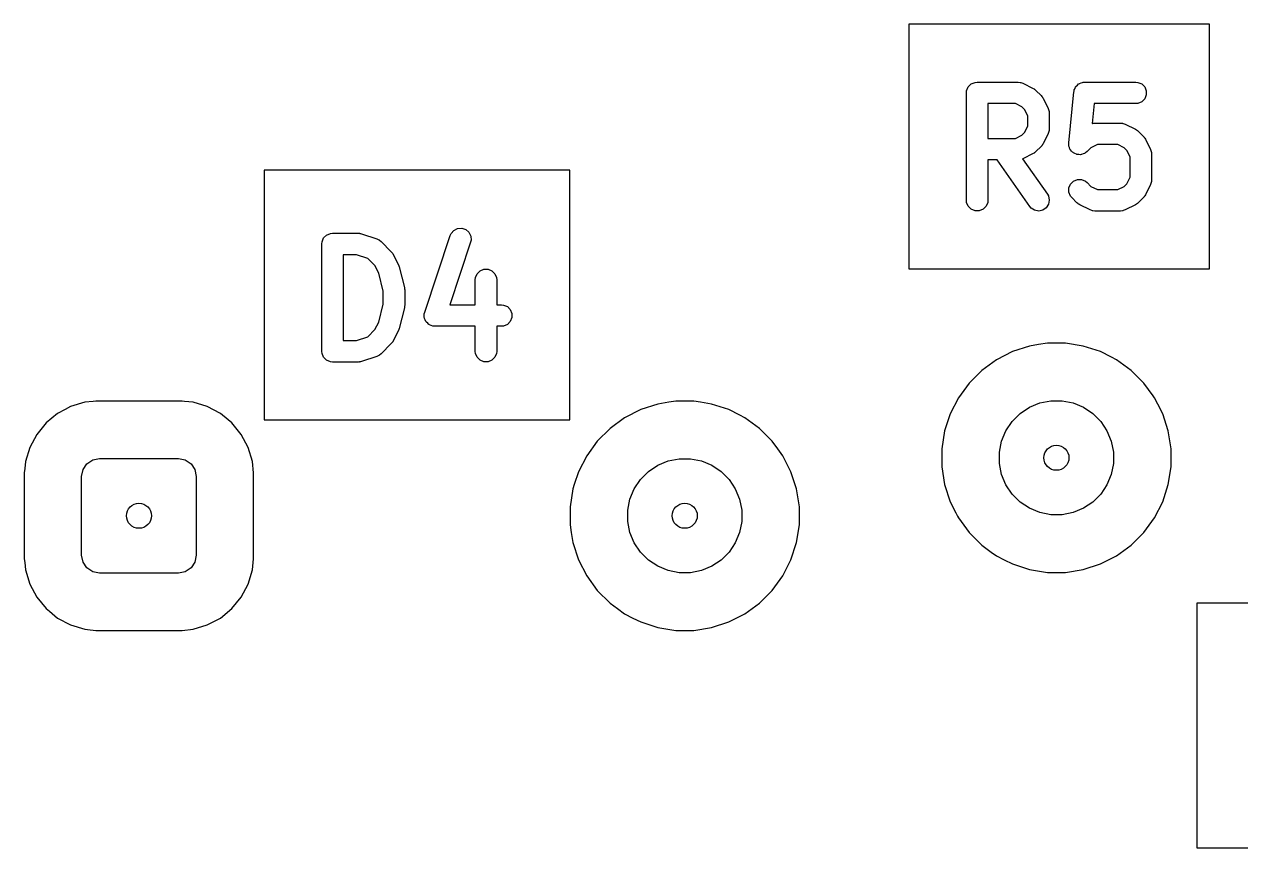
# Model space of a CAD drawing. Extents: x 20 to 124, y -124 to -20.
# Drawn here: x 87.09 to 104.07, y -93.62 to -82.12 of the extents above; entities that cross this region are included whole.
import ezdxf

# ---------------------------------------------------------------- set-up
doc = ezdxf.new("R2010")
doc.units = 0
doc.layers.add('BLACK', color=7, linetype='CONTINUOUS')
doc.layers.add('WHITE', color=7, linetype='CONTINUOUS')

msp = doc.modelspace()

# ---------------------------------------------------------------- linework, layer by layer
at = {"layer": 'BLACK', "linetype": 'CONTINUOUS'}
for p, q in [((103.635797, -82.123129), (99.437357, -82.123129)), ((99.437357, -82.123129), (99.437357, -85.539155)), ((103.635797, -85.539155), (103.635797, -82.123129)), ((100.245739, -83.051564), (100.268137, -82.997492)), ((100.268137, -82.997492), (100.309521, -82.956108)), ((100.309521, -82.956108), (100.363593, -82.93371)), ((100.363593, -82.93371), (100.392857, -82.930828)), ((100.392857, -82.930828), (100.964286, -82.930828)), ((100.964286, -82.930828), (100.99355, -82.93371)), ((100.99355, -82.93371), (100.99853, -82.935773)), ((100.99853, -82.935773), (101.003905, -82.936155)), ((101.003905, -82.936155), (101.031368, -82.946664)), ((101.031368, -82.946664), (101.174225, -83.018093)), ((101.174225, -83.018093), (101.18682, -83.026021)), ((101.18682, -83.026021), (101.190477, -83.027536)), ((101.190477, -83.027536), (101.194594, -83.030915)), ((101.194594, -83.030915), (101.199111, -83.033758)), ((101.199111, -83.033758), (101.201708, -83.036752)), ((101.201708, -83.036752), (101.213208, -83.04619)), ((101.747166, -83.048118), (101.749381, -83.037071)), ((101.749381, -83.037071), (101.759745, -83.017749)), ((101.759745, -83.017749), (101.768137, -82.997492)), ((101.768137, -82.997492), (101.773477, -82.992151)), ((101.773477, -82.992151), (101.777048, -82.985496)), ((101.777048, -82.985496), (101.794015, -82.971613)), ((101.794015, -82.971613), (101.809521, -82.956108)), ((101.809521, -82.956108), (101.8165, -82.953216)), ((101.8165, -82.953216), (101.822345, -82.948435)), ((101.822345, -82.948435), (101.84333, -82.942103)), ((101.84333, -82.942103), (101.863593, -82.93371)), ((101.863593, -82.93371), (101.874809, -82.932605)), ((101.874809, -82.932605), (101.878377, -82.931529)), ((101.878377, -82.931529), (101.88203, -82.931894)), ((101.88203, -82.931894), (101.892857, -82.930828)), ((101.892857, -82.930828), (102.607143, -82.930828)), ((102.607143, -82.930828), (102.636407, -82.93371)), ((102.636407, -82.93371), (102.690479, -82.956108)), ((102.690479, -82.956108), (102.731863, -82.997492)), ((102.731863, -82.997492), (102.754261, -83.051564)), ((100.242857, -83.080828), (100.245739, -83.051564)), ((100.242857, -84.580828), (100.242857, -83.080828)), ((101.213208, -83.04619), (101.284637, -83.117618)), ((101.284637, -83.117618), (101.294079, -83.129123)), ((101.294079, -83.129123), (101.297071, -83.131718)), ((101.297071, -83.131718), (101.29991, -83.136228)), ((101.29991, -83.136228), (101.303292, -83.140349)), ((101.303292, -83.140349), (101.304807, -83.144008)), ((101.304807, -83.144008), (101.312736, -83.156603)), ((101.312736, -83.156603), (101.384164, -83.299461)), ((101.672173, -83.780189), (101.743601, -83.065903)), ((101.743601, -83.065903), (101.745739, -83.055238)), ((101.745739, -83.051564), (101.747166, -83.048118)), ((101.745739, -83.055238), (101.745739, -83.051564)), ((102.690479, -83.205548), (102.636407, -83.227946)), ((102.731863, -83.164164), (102.690479, -83.205548)), ((102.754261, -83.110092), (102.731863, -83.164164)), ((102.754261, -83.051564), (102.754261, -83.110092)), ((100.928876, -83.230828), (100.542857, -83.230828)), ((100.542857, -83.230828), (100.542857, -83.716542)), ((101.01829, -83.275535), (100.928876, -83.230828)), ((101.055294, -83.312539), (101.01829, -83.275535)), ((101.1, -83.401951), (101.055294, -83.312539)), ((101.384164, -83.299461), (101.394674, -83.326924)), ((101.394674, -83.326924), (101.395055, -83.332299)), ((101.395055, -83.332299), (101.397118, -83.337278)), ((101.397118, -83.337278), (101.4, -83.366542)), ((101.4, -83.366542), (101.4, -83.580828)), ((102.028606, -83.230828), (102.000964, -83.507237)), ((102.607143, -83.230828), (102.028606, -83.230828)), ((102.636407, -83.227946), (102.607143, -83.230828)), ((101.055293, -83.634831), (101.1, -83.545418)), ((101.1, -83.545418), (101.1, -83.401951)), ((102.000964, -83.507237), (102.001472, -83.507201)), ((102.001472, -83.507201), (102.006451, -83.505139)), ((102.006451, -83.505139), (102.035715, -83.502257)), ((102.035715, -83.502257), (102.392857, -83.502257)), ((102.392857, -83.502257), (102.422121, -83.505139)), ((102.422121, -83.505139), (102.427099, -83.507201)), ((102.427099, -83.507201), (102.432475, -83.507583)), ((102.432475, -83.507583), (102.459938, -83.518093)), ((102.459938, -83.518093), (102.602797, -83.589521)), ((100.542857, -83.716542), (100.928876, -83.716542)), ((100.928876, -83.716542), (101.018288, -83.671836)), ((101.018288, -83.671836), (101.055293, -83.634831)), ((101.384164, -83.647909), (101.312736, -83.790767)), ((101.394674, -83.620446), (101.384164, -83.647909)), ((101.395055, -83.61507), (101.394674, -83.620446)), ((101.397118, -83.610092), (101.395055, -83.61507)), ((101.4, -83.580828), (101.397118, -83.610092)), ((102.602797, -83.589521), (102.615391, -83.597449)), ((102.615391, -83.597449), (102.619051, -83.598965)), ((102.619051, -83.598965), (102.623171, -83.602346)), ((102.623171, -83.602346), (102.627682, -83.605186)), ((102.627682, -83.605186), (102.630276, -83.608177)), ((102.630276, -83.608177), (102.641782, -83.61762)), ((102.641782, -83.61762), (102.71321, -83.689049)), ((102.71321, -83.689049), (102.722648, -83.700549)), ((102.722648, -83.700549), (102.725642, -83.703146)), ((102.725642, -83.703146), (102.728482, -83.707658)), ((102.728482, -83.707658), (102.731864, -83.711779)), ((102.731864, -83.711779), (102.733379, -83.715438)), ((102.733379, -83.715438), (102.741307, -83.728032)), ((101.284638, -83.829751), (101.213209, -83.90118)), ((101.294079, -83.818246), (101.284638, -83.829751)), ((101.297071, -83.815652), (101.294079, -83.818246)), ((101.299909, -83.811142), (101.297071, -83.815652)), ((101.303293, -83.80702), (101.299909, -83.811142)), ((101.304809, -83.803358), (101.303293, -83.80702)), ((101.312736, -83.790767), (101.304809, -83.803358)), ((101.672129, -83.809594), (101.672173, -83.780189)), ((101.674311, -83.816825), (101.672129, -83.809594)), ((101.674311, -83.824378), (101.674311, -83.816825)), ((101.682702, -83.844637), (101.674311, -83.824378)), ((101.689036, -83.865626), (101.682702, -83.844637)), ((101.693817, -83.87147), (101.689036, -83.865626)), ((101.696709, -83.87845), (101.693817, -83.87147)), ((101.712213, -83.893953), (101.696709, -83.87845)), ((101.726097, -83.910923), (101.712213, -83.893953)), ((101.981712, -83.846962), (101.927496, -83.901179)), ((102.071124, -83.802257), (101.981712, -83.846962)), ((102.357448, -83.802257), (102.071124, -83.802257)), ((102.446861, -83.846963), (102.357448, -83.802257)), ((102.483864, -83.883967), (102.446861, -83.846963)), ((102.528572, -83.973381), (102.483864, -83.883967)), ((102.741307, -83.728032), (102.812736, -83.870888)), ((102.812736, -83.870888), (102.823245, -83.898352)), ((100.671902, -84.016542), (100.542857, -84.016542)), ((100.542857, -84.016542), (100.542857, -84.580828)), ((101.127115, -84.666847), (100.671902, -84.016542)), ((101.031368, -84.000706), (101.027933, -84.00202)), ((101.027933, -84.00202), (101.372885, -84.494809)), ((101.174225, -83.929278), (101.031368, -84.000706)), ((101.186818, -83.92135), (101.174225, -83.929278)), ((101.190478, -83.919835), (101.186818, -83.92135)), ((101.194597, -83.916453), (101.190478, -83.919835)), ((101.199111, -83.913613), (101.194597, -83.916453)), ((101.201707, -83.910619), (101.199111, -83.913613)), ((101.213209, -83.90118), (101.201707, -83.910619)), ((101.732753, -83.914494), (101.726097, -83.910923)), ((101.738095, -83.919835), (101.732753, -83.914494)), ((101.758349, -83.928224), (101.738095, -83.919835)), ((101.777672, -83.93859), (101.758349, -83.928224)), ((101.785189, -83.939341), (101.777672, -83.93859)), ((101.792167, -83.942232), (101.785189, -83.939341)), ((101.81409, -83.942232), (101.792167, -83.942232)), ((101.835909, -83.944414), (101.81409, -83.942232)), ((101.84314, -83.942232), (101.835909, -83.944414)), ((101.850693, -83.942232), (101.84314, -83.942232)), ((101.870952, -83.93384), (101.850693, -83.942232)), ((101.891941, -83.927507), (101.870952, -83.93384)), ((101.897785, -83.922725), (101.891941, -83.927507)), ((101.904765, -83.919834), (101.897785, -83.922725)), ((101.927496, -83.901179), (101.904765, -83.919834)), ((102.528572, -84.259703), (102.528572, -83.973381)), ((102.823245, -83.898352), (102.823626, -83.903726)), ((102.823626, -83.903726), (102.82569, -83.908707)), ((102.82569, -83.908707), (102.828572, -83.937971)), ((102.828572, -83.937971), (102.828572, -84.295114)), ((94.7055, -84.162176), (90.437357, -84.162176)), ((90.437357, -84.162176), (90.437357, -87.648053)), ((94.7055, -85.539155), (94.7055, -84.162176)), ((101.674311, -84.408707), (101.696709, -84.354635)), ((101.696709, -84.354635), (101.738095, -84.31325)), ((101.738095, -84.31325), (101.792167, -84.290853)), ((101.792167, -84.290853), (101.850693, -84.290853)), ((101.850693, -84.290853), (101.904765, -84.313251)), ((101.904765, -84.313251), (101.927496, -84.331906)), ((101.927496, -84.331906), (101.981712, -84.386122)), ((101.981712, -84.386122), (102.071124, -84.430828)), ((102.357448, -84.430828), (102.446861, -84.386121)), ((102.446861, -84.386121), (102.483864, -84.349117)), ((102.483864, -84.349117), (102.528572, -84.259703)), ((102.812736, -84.362197), (102.741307, -84.505053)), ((102.823245, -84.334733), (102.812736, -84.362197)), ((102.823626, -84.329358), (102.823245, -84.334733)), ((102.82569, -84.324378), (102.823626, -84.329358)), ((102.828572, -84.295114), (102.82569, -84.324378)), ((101.372885, -84.494809), (101.387306, -84.520435)), ((101.387306, -84.520435), (101.399965, -84.577577)), ((101.674311, -84.467233), (101.674311, -84.408707)), ((101.696708, -84.521305), (101.674311, -84.467233)), ((101.715362, -84.544036), (101.696708, -84.521305)), ((101.78679, -84.615465), (101.715362, -84.544036)), ((102.071124, -84.430828), (102.357448, -84.430828)), ((102.71321, -84.544036), (102.641782, -84.615465)), ((102.722648, -84.532535), (102.71321, -84.544036)), ((102.725642, -84.529939), (102.722648, -84.532535)), ((102.728482, -84.525426), (102.725642, -84.529939)), ((102.731864, -84.521306), (102.728482, -84.525426)), ((102.733379, -84.517646), (102.731864, -84.521306)), ((102.741307, -84.505053), (102.733379, -84.517646)), ((100.245739, -84.610092), (100.242857, -84.580828)), ((100.268137, -84.664164), (100.245739, -84.610092)), ((100.309521, -84.705548), (100.268137, -84.664164)), ((100.363593, -84.727946), (100.309521, -84.705548)), ((100.422121, -84.727946), (100.363593, -84.727946)), ((100.476193, -84.705548), (100.422121, -84.727946)), ((100.517577, -84.664164), (100.476193, -84.705548)), ((100.539975, -84.610092), (100.517577, -84.664164)), ((100.542857, -84.580828), (100.539975, -84.610092)), ((101.146258, -84.689169), (101.127115, -84.666847)), ((101.195615, -84.720622), (101.146258, -84.689169)), ((101.253251, -84.730793), (101.195615, -84.720622)), ((101.310393, -84.718134), (101.253251, -84.730793)), ((101.358341, -84.68457), (101.310393, -84.718134)), ((101.389794, -84.635213), (101.358341, -84.68457)), ((101.399965, -84.577577), (101.389794, -84.635213)), ((101.798292, -84.624904), (101.78679, -84.615465)), ((101.80089, -84.6279), (101.798292, -84.624904)), ((101.805404, -84.630741), (101.80089, -84.6279)), ((101.809521, -84.63412), (101.805404, -84.630741)), ((101.813179, -84.635635), (101.809521, -84.63412)), ((101.825776, -84.643564), (101.813179, -84.635635)), ((101.968634, -84.714993), (101.825776, -84.643564)), ((101.996097, -84.725502), (101.968634, -84.714993)), ((102.001472, -84.725883), (101.996097, -84.725502)), ((102.006451, -84.727946), (102.001472, -84.725883)), ((102.035715, -84.730828), (102.006451, -84.727946)), ((102.392857, -84.730828), (102.035715, -84.730828)), ((102.422121, -84.727946), (102.392857, -84.730828)), ((102.427099, -84.725883), (102.422121, -84.727946)), ((102.432475, -84.725502), (102.427099, -84.725883)), ((102.459938, -84.714992), (102.432475, -84.725502)), ((102.602797, -84.643564), (102.459938, -84.714992)), ((102.615391, -84.635635), (102.602797, -84.643564)), ((102.619051, -84.63412), (102.615391, -84.635635)), ((102.623171, -84.630738), (102.619051, -84.63412)), ((102.627682, -84.627899), (102.623171, -84.630738)), ((102.630276, -84.624907), (102.627682, -84.627899)), ((102.641782, -84.615465), (102.630276, -84.624907)), ((91.268137, -85.107492), (91.309521, -85.066108)), ((91.309521, -85.066108), (91.363593, -85.04371)), ((91.363593, -85.04371), (91.392857, -85.040828)), ((91.392857, -85.040828), (91.75, -85.040828)), ((91.75, -85.040828), (91.764811, -85.042286)), ((91.764811, -85.042286), (91.768761, -85.042006)), ((91.768761, -85.042006), (91.773955, -85.043187)), ((91.773955, -85.043187), (91.779264, -85.04371)), ((91.779264, -85.04371), (91.782926, -85.045227)), ((91.782926, -85.045227), (91.797434, -85.048526)), ((91.797434, -85.048526), (92.01172, -85.119954)), ((92.679127, -86.143394), (93.036269, -85.071966)), ((93.036269, -85.071966), (93.048258, -85.045115)), ((93.048258, -85.045115), (93.086605, -85.000901)), ((93.086605, -85.000901), (93.138952, -84.974727)), ((93.138952, -84.974727), (93.197332, -84.970578)), ((93.197332, -84.970578), (93.252857, -84.989086)), ((93.252857, -84.989086), (93.297071, -85.027434)), ((93.297071, -85.027434), (93.323245, -85.079781)), ((93.323245, -85.079781), (93.327394, -85.138161)), ((91.242857, -85.190828), (91.245739, -85.161564)), ((91.242857, -86.690828), (91.242857, -85.190828)), ((91.245739, -85.161564), (91.268137, -85.107492)), ((92.01172, -85.119954), (92.038571, -85.131943)), ((92.038571, -85.131943), (92.042641, -85.135473)), ((92.042641, -85.135473), (92.047621, -85.137536)), ((92.047621, -85.137536), (92.070352, -85.156191)), ((92.070352, -85.156191), (92.213209, -85.299048)), ((93.320874, -85.166835), (93.029542, -86.040828)), ((93.327394, -85.138161), (93.320874, -85.166835)), ((91.72566, -85.340828), (91.542857, -85.340828)), ((91.542857, -85.340828), (91.542857, -86.540828)), ((91.883258, -85.393361), (91.72566, -85.340828)), ((91.983865, -85.493968), (91.883258, -85.393361)), ((92.213209, -85.299048), (92.222649, -85.31055)), ((92.222649, -85.31055), (92.225642, -85.313146)), ((92.225642, -85.313146), (92.22848, -85.317655)), ((92.22848, -85.317655), (92.231864, -85.321778)), ((92.231864, -85.321778), (92.23338, -85.32544)), ((92.23338, -85.32544), (92.241307, -85.338032)), ((92.241307, -85.338032), (92.312736, -85.480888)), ((92.037044, -85.600327), (91.983865, -85.493968)), ((92.312736, -85.480888), (92.313555, -85.48303)), ((92.313555, -85.48303), (92.3142, -85.4839)), ((92.3142, -85.4839), (92.318584, -85.496171)), ((92.318584, -85.496171), (92.323245, -85.508352)), ((92.323245, -85.508352), (92.323321, -85.509432)), ((92.323321, -85.509432), (92.324093, -85.511591)), ((92.324093, -85.511591), (92.395521, -85.797305)), ((93.410995, -85.607492), (93.452379, -85.566108)), ((93.452379, -85.566108), (93.506451, -85.54371)), ((93.506451, -85.54371), (93.564979, -85.54371)), ((93.564979, -85.54371), (93.619051, -85.566108)), ((93.619051, -85.566108), (93.660435, -85.607492)), ((94.7055, -87.648053), (94.7055, -85.539155)), ((99.437357, -85.539155), (103.635797, -85.539155)), ((92.1, -85.852148), (92.037044, -85.600327)), ((93.385715, -85.690828), (93.388597, -85.661564)), ((93.385715, -86.040828), (93.385715, -85.690828)), ((93.388597, -85.661564), (93.410995, -85.607492)), ((93.660435, -85.607492), (93.682833, -85.661564)), ((93.682833, -85.661564), (93.685715, -85.690828)), ((93.685715, -85.690828), (93.685715, -86.040828)), ((92.1, -86.029507), (92.1, -85.852148)), ((92.395521, -85.797305), (92.39627, -85.802376)), ((92.39627, -85.802376), (92.397118, -85.804421)), ((92.397118, -85.804421), (92.398203, -85.815443)), ((92.398203, -85.815443), (92.399823, -85.826394)), ((92.399823, -85.826394), (92.399497, -85.828581)), ((92.399497, -85.828581), (92.4, -85.833685)), ((92.4, -85.833685), (92.4, -86.047971)), ((92.037044, -86.281328), (92.1, -86.029507)), ((92.395521, -86.084351), (92.324093, -86.370065)), ((92.39627, -86.079279), (92.395521, -86.084351)), ((92.397118, -86.077235), (92.39627, -86.079279)), ((92.398203, -86.066212), (92.397118, -86.077235)), ((92.399823, -86.055262), (92.398203, -86.066212)), ((92.4, -86.047971), (92.399497, -86.053074)), ((92.399497, -86.053074), (92.399823, -86.055262)), ((93.029542, -86.040828), (93.385715, -86.040828)), ((93.685715, -86.040828), (93.75, -86.040828)), ((93.75, -86.040828), (93.779264, -86.04371)), ((93.779264, -86.04371), (93.833336, -86.066108)), ((93.833336, -86.066108), (93.87472, -86.107492)), ((92.672607, -86.172067), (92.674311, -86.164573)), ((92.674311, -86.196044), (92.672607, -86.172067)), ((92.674311, -86.161564), (92.675828, -86.157901)), ((92.674311, -86.164573), (92.674311, -86.161564)), ((92.674311, -86.220092), (92.674311, -86.196044)), ((92.676373, -86.225072), (92.674311, -86.220092)), ((92.675828, -86.157901), (92.679127, -86.143394)), ((92.676756, -86.230448), (92.676373, -86.225072)), ((92.687508, -86.251952), (92.676756, -86.230448)), ((92.696709, -86.274164), (92.687508, -86.251952)), ((93.87472, -86.107492), (93.897118, -86.161564)), ((93.897118, -86.220092), (93.87472, -86.274164)), ((93.897118, -86.161564), (93.897118, -86.220092)), ((91.883259, -86.488294), (91.983865, -86.387688)), ((91.983865, -86.387688), (92.037044, -86.281328)), ((92.312736, -86.400768), (92.241307, -86.543624)), ((92.313555, -86.398625), (92.312736, -86.400768)), ((92.3142, -86.397756), (92.313555, -86.398625)), ((92.318584, -86.385484), (92.3142, -86.397756)), ((92.323245, -86.373304), (92.318584, -86.385484)), ((92.323321, -86.372223), (92.323245, -86.373304)), ((92.324093, -86.370065), (92.323321, -86.372223)), ((92.700519, -86.277974), (92.696709, -86.274164)), ((92.70293, -86.282795), (92.700519, -86.277974)), ((92.721091, -86.298546), (92.70293, -86.282795)), ((92.738093, -86.315548), (92.721091, -86.298546)), ((92.743072, -86.31761), (92.738093, -86.315548)), ((92.747144, -86.321142), (92.743072, -86.31761)), ((92.76995, -86.328744), (92.747144, -86.321142)), ((92.792165, -86.337946), (92.76995, -86.328744)), ((92.799816, -86.338699), (92.792165, -86.337946)), ((92.802668, -86.33965), (92.799816, -86.338699)), ((92.806617, -86.339369), (92.802668, -86.33965)), ((92.821429, -86.340828), (92.806617, -86.339369)), ((93.385715, -86.340828), (92.821429, -86.340828)), ((93.385715, -86.690828), (93.385715, -86.340828)), ((93.75, -86.340828), (93.685715, -86.340828)), ((93.685715, -86.340828), (93.685715, -86.690828)), ((93.779264, -86.337946), (93.75, -86.340828)), ((93.833336, -86.315548), (93.779264, -86.337946)), ((93.87472, -86.274164), (93.833336, -86.315548)), ((91.542857, -86.540828), (91.725657, -86.540828)), ((91.725657, -86.540828), (91.883259, -86.488294)), ((92.213209, -86.582608), (92.070352, -86.725466)), ((92.222647, -86.571106), (92.213209, -86.582608)), ((92.225642, -86.56851), (92.222647, -86.571106)), ((92.228482, -86.563996), (92.225642, -86.56851)), ((92.231864, -86.559877), (92.228482, -86.563996)), ((92.233379, -86.556217), (92.231864, -86.559877)), ((92.241307, -86.543624), (92.233379, -86.556217)), ((101.249626, -86.596705), (101.125214, -86.61641)), ((101.374038, -86.577), (101.249626, -86.596705)), ((101.625962, -86.577), (101.374038, -86.577)), ((101.874785, -86.61641), (101.625962, -86.577)), ((91.245739, -86.720092), (91.242857, -86.690828)), ((91.268137, -86.774164), (91.245739, -86.720092)), ((91.309521, -86.815548), (91.268137, -86.774164)), ((92.01172, -86.761703), (91.797434, -86.833131)), ((92.038571, -86.749715), (92.01172, -86.761703)), ((92.042642, -86.746183), (92.038571, -86.749715)), ((92.047622, -86.744121), (92.042642, -86.746183)), ((92.070352, -86.725466), (92.047622, -86.744121)), ((93.388597, -86.720092), (93.385715, -86.690828)), ((93.410995, -86.774164), (93.388597, -86.720092)), ((93.452379, -86.815548), (93.410995, -86.774164)), ((93.660435, -86.774164), (93.619051, -86.815548)), ((93.682833, -86.720092), (93.660435, -86.774164)), ((93.685715, -86.690828), (93.682833, -86.720092)), ((100.885616, -86.69426), (100.661151, -86.808632)), ((101.125214, -86.61641), (100.885616, -86.69426)), ((102.114383, -86.69426), (101.874785, -86.61641)), ((102.268747, -86.772913), (102.114383, -86.69426)), ((102.338845, -86.80863), (102.268747, -86.772913)), ((91.363593, -86.837946), (91.309521, -86.815548)), ((91.392857, -86.840828), (91.363593, -86.837946)), ((91.75, -86.840828), (91.392857, -86.840828)), ((91.764805, -86.839369), (91.75, -86.840828)), ((91.76876, -86.839651), (91.764805, -86.839369)), ((91.773961, -86.838468), (91.76876, -86.839651)), ((91.779264, -86.837946), (91.773961, -86.838468)), ((91.782921, -86.83643), (91.779264, -86.837946)), ((91.797434, -86.833131), (91.782921, -86.83643)), ((93.506451, -86.837946), (93.452379, -86.815548)), ((93.564979, -86.837946), (93.506451, -86.837946)), ((93.619051, -86.815548), (93.564979, -86.837946)), ((100.661151, -86.808632), (100.45735, -86.956701)), ((102.338847, -86.808631), (102.338845, -86.80863)), ((102.338848, -86.808632), (102.338847, -86.808631)), ((102.542649, -86.956701), (102.338848, -86.808632)), ((100.457345, -86.956705), (100.279205, -87.134845)), ((100.45735, -86.956701), (100.457345, -86.956705)), ((102.542654, -86.956705), (102.542649, -86.956701)), ((102.720794, -87.134845), (102.542654, -86.956705)), ((100.279201, -87.13485), (100.131132, -87.338651)), ((100.279205, -87.134845), (100.279201, -87.13485)), ((102.720798, -87.13485), (102.720794, -87.134845)), ((102.849952, -87.312617), (102.720798, -87.13485)), ((87.934067, -87.402199), (87.736043, -87.462269)), ((88.050298, -87.390751), (87.934067, -87.402199)), ((88.088392, -87.387), (88.050298, -87.390751)), ((89.291608, -87.387), (88.088392, -87.387)), ((89.326805, -87.390466), (89.291608, -87.387)), ((89.445934, -87.402199), (89.326805, -87.390466)), ((89.445934, -87.4022), (89.445932, -87.402199)), ((89.445932, -87.402199), (89.445934, -87.402199)), ((89.643954, -87.462268), (89.445934, -87.4022)), ((95.935214, -87.42641), (95.695616, -87.50426)), ((96.088076, -87.402199), (95.935214, -87.42641)), ((96.184038, -87.387), (96.088076, -87.402199)), ((96.435962, -87.387), (96.184038, -87.387)), ((96.53193, -87.4022), (96.435962, -87.387)), ((96.684785, -87.42641), (96.53193, -87.4022)), ((96.924383, -87.50426), (96.684785, -87.42641)), ((100.131132, -87.338651), (100.01676, -87.563116)), ((101.122883, -87.471963), (101.267772, -87.411948)), ((101.267772, -87.411948), (101.421586, -87.381352)), ((101.421586, -87.381352), (101.578414, -87.381352)), ((101.578414, -87.381352), (101.732228, -87.411948)), ((101.732228, -87.411948), (101.877117, -87.471963)), ((102.86887, -87.338655), (102.849952, -87.312617)), ((102.913583, -87.42641), (102.86887, -87.338655)), ((102.983239, -87.563116), (102.913583, -87.42641)), ((87.553547, -87.559817), (87.393589, -87.691089)), ((87.553548, -87.559816), (87.553547, -87.559817)), ((87.55355, -87.559815), (87.553548, -87.559816)), ((87.657487, -87.504259), (87.55355, -87.559815)), ((87.736043, -87.462269), (87.657487, -87.504259)), ((89.82645, -87.559815), (89.643954, -87.462268)), ((89.826453, -87.559817), (89.82645, -87.559815)), ((89.93397, -87.648053), (89.826452, -87.559817)), ((89.826452, -87.559817), (89.826453, -87.559817)), ((95.471151, -87.618632), (95.26735, -87.766701)), ((95.695616, -87.50426), (95.471151, -87.618632)), ((97.078747, -87.582913), (96.924383, -87.50426)), ((97.148845, -87.61863), (97.078747, -87.582913)), ((97.148847, -87.618631), (97.148845, -87.61863)), ((97.148848, -87.618632), (97.148847, -87.618631)), ((97.352649, -87.766701), (97.148848, -87.618632)), ((100.01676, -87.563116), (99.93891, -87.802714)), ((100.881592, -87.669985), (100.992485, -87.559092)), ((100.992485, -87.559092), (101.122883, -87.471963)), ((101.877117, -87.471963), (102.007515, -87.559092)), ((102.007515, -87.559092), (102.118408, -87.669985)), ((102.983239, -87.563118), (102.983239, -87.563116)), ((102.983241, -87.563121), (102.983239, -87.563118)), ((103.06109, -87.802715), (102.983241, -87.563121)), ((87.393589, -87.691089), (87.262317, -87.851047)), ((89.98641, -87.691089), (89.93397, -87.648053)), ((90.061181, -87.782199), (89.98641, -87.691089)), ((90.117685, -87.85105), (90.061181, -87.782199)), ((90.437357, -87.648053), (94.7055, -87.648053)), ((95.267345, -87.766705), (95.089205, -87.944845)), ((95.26735, -87.766701), (95.267345, -87.766705)), ((97.352654, -87.766705), (97.352649, -87.766701)), ((97.530794, -87.944845), (97.352654, -87.766705)), ((100.794463, -87.800383), (100.881592, -87.669985)), ((102.118408, -87.669985), (102.205537, -87.800383)), ((87.262317, -87.851047), (87.164769, -88.033543)), ((90.215232, -88.033546), (90.117685, -87.85105)), ((95.089201, -87.94485), (94.941132, -88.148651)), ((95.089205, -87.944845), (95.089201, -87.94485)), ((97.530798, -87.94485), (97.530794, -87.944845)), ((97.608311, -88.051538), (97.530798, -87.94485)), ((99.93891, -87.802714), (99.8995, -88.051538)), ((100.703852, -88.099086), (100.734448, -87.945272)), ((100.734448, -87.945272), (100.794463, -87.800383)), ((102.205537, -87.800383), (102.265552, -87.945272)), ((102.265552, -87.945272), (102.296148, -88.099086)), ((103.1005, -88.051538), (103.06109, -87.802715)), ((87.164769, -88.033543), (87.104699, -88.231567)), ((90.2753, -88.231566), (90.215232, -88.033546)), ((97.657724, -88.119549), (97.608311, -88.051538)), ((97.657725, -88.11955), (97.657724, -88.119549)), ((97.678868, -88.148652), (97.657725, -88.11955)), ((99.8995, -88.051538), (99.8995, -88.303461)), ((100.703852, -88.255914), (100.703852, -88.099086)), ((102.296148, -88.099086), (102.296148, -88.255914)), ((103.1005, -88.303462), (103.1005, -88.051538)), ((87.104699, -88.231567), (87.095513, -88.324844)), ((87.90903, -88.341829), (87.963223, -88.260723)), ((87.963223, -88.260723), (88.044329, -88.20653)), ((88.044329, -88.20653), (88.14, -88.1875)), ((88.14, -88.1875), (89.24, -88.1875)), ((89.24, -88.1875), (89.335671, -88.20653)), ((89.335671, -88.20653), (89.416777, -88.260723)), ((89.416777, -88.260723), (89.47097, -88.341829)), ((90.2905, -88.385892), (90.2753, -88.231566)), ((94.941132, -88.148651), (94.82676, -88.373116)), ((95.802485, -88.369092), (95.932883, -88.281963)), ((95.932883, -88.281963), (96.077772, -88.221948)), ((96.077772, -88.221948), (96.231586, -88.191352)), ((96.231586, -88.191352), (96.388414, -88.191352)), ((96.388414, -88.191352), (96.542228, -88.221948)), ((96.542228, -88.221948), (96.687117, -88.281963)), ((96.687117, -88.281963), (96.817515, -88.369092)), ((97.793239, -88.373116), (97.678868, -88.148652)), ((99.8995, -88.303461), (99.93891, -88.552285)), ((100.734448, -88.409728), (100.703852, -88.255914)), ((102.296148, -88.255914), (102.265552, -88.409728)), ((103.06109, -88.552285), (103.1005, -88.303462)), ((87.095513, -88.324844), (87.0895, -88.385892)), ((87.0895, -88.385892), (87.0895, -89.589108)), ((87.89, -88.4375), (87.90903, -88.341829)), ((87.89, -89.5375), (87.89, -88.4375)), ((89.47097, -88.341829), (89.49, -88.4375)), ((89.49, -88.4375), (89.49, -89.5375)), ((90.2905, -88.861538), (90.2905, -88.385892)), ((94.82676, -88.373116), (94.768545, -88.552285)), ((95.691592, -88.479985), (95.802485, -88.369092)), ((96.817515, -88.369092), (96.928408, -88.479985)), ((97.793239, -88.373118), (97.793239, -88.373116)), ((97.793241, -88.373121), (97.793239, -88.373118)), ((97.87109, -88.612715), (97.793241, -88.373121)), ((100.794463, -88.554617), (100.734448, -88.409728)), ((102.265552, -88.409728), (102.205537, -88.554617)), ((94.74891, -88.612715), (94.7095, -88.861538)), ((94.768545, -88.552285), (94.74891, -88.612715)), ((95.544448, -88.755272), (95.604463, -88.610383)), ((95.604463, -88.610383), (95.691592, -88.479985)), ((96.928408, -88.479985), (97.015537, -88.610383)), ((97.015537, -88.610383), (97.075552, -88.755272)), ((97.9105, -88.861538), (97.87109, -88.612715)), ((99.93891, -88.552285), (100.01676, -88.791883)), ((100.881592, -88.685015), (100.794463, -88.554617)), ((102.205537, -88.554617), (102.118408, -88.685015)), ((102.983241, -88.791879), (103.06109, -88.552285)), ((95.513852, -88.909086), (95.544448, -88.755272)), ((97.075552, -88.755272), (97.106148, -88.909086)), ((100.01676, -88.791883), (100.095413, -88.946247)), ((100.992485, -88.795908), (100.881592, -88.685015)), ((101.122883, -88.883037), (100.992485, -88.795908)), ((102.007515, -88.795908), (101.877117, -88.883037)), ((102.118408, -88.685015), (102.007515, -88.795908)), ((102.86887, -89.016345), (102.983241, -88.791879)), ((90.2905, -89.589108), (90.2905, -88.861538)), ((94.7095, -88.861538), (94.7095, -89.113462)), ((95.513852, -89.065914), (95.513852, -88.909086)), ((97.106148, -88.909086), (97.106148, -89.065914)), ((97.9105, -89.113462), (97.9105, -88.861538)), ((100.095413, -88.946247), (100.119089, -88.992714)), ((101.267772, -88.943052), (101.122883, -88.883037)), ((101.421586, -88.973648), (101.267772, -88.943052)), ((101.578414, -88.973648), (101.421586, -88.973648)), ((101.732228, -88.943052), (101.578414, -88.973648)), ((101.877117, -88.883037), (101.732228, -88.943052)), ((94.7095, -89.113462), (94.726399, -89.220156)), ((95.544448, -89.219728), (95.513852, -89.065914)), ((97.106148, -89.065914), (97.075552, -89.219728)), ((97.87109, -89.362285), (97.9105, -89.113462)), ((100.119089, -88.992714), (100.131132, -89.016348)), ((100.131132, -89.016348), (100.279201, -89.220149)), ((102.720793, -89.220156), (102.86887, -89.016345)), ((94.726399, -89.220156), (94.74891, -89.362285)), ((95.604463, -89.364617), (95.544448, -89.219728)), ((97.075552, -89.219728), (97.015537, -89.364617)), ((100.279201, -89.220149), (100.279205, -89.220154)), ((100.279205, -89.220154), (100.457345, -89.398294)), ((102.542656, -89.398293), (102.720793, -89.220156)), ((94.74891, -89.362285), (94.82676, -89.601883)), ((95.691592, -89.495015), (95.604463, -89.364617)), ((95.802485, -89.605908), (95.691592, -89.495015)), ((96.928408, -89.495015), (96.817515, -89.605908)), ((97.015537, -89.364617), (96.928408, -89.495015)), ((97.793241, -89.601879), (97.87109, -89.362285)), ((100.457345, -89.398294), (100.45735, -89.398298)), ((100.45735, -89.398298), (100.588332, -89.493461)), ((100.588332, -89.493461), (100.661155, -89.54637)), ((102.338845, -89.54637), (102.542656, -89.398293)), ((87.0895, -89.589108), (87.094502, -89.639898)), ((87.094502, -89.639898), (87.104699, -89.743432)), ((87.90903, -89.633171), (87.89, -89.5375)), ((87.963223, -89.714277), (87.90903, -89.633171)), ((89.47097, -89.633171), (89.416777, -89.714277)), ((89.49, -89.5375), (89.47097, -89.633171)), ((90.2753, -89.743434), (90.2905, -89.589108)), ((94.82676, -89.601883), (94.941132, -89.826348)), ((95.932883, -89.693037), (95.802485, -89.605908)), ((96.817515, -89.605908), (96.687117, -89.693037)), ((97.67887, -89.826345), (97.793241, -89.601879)), ((100.661155, -89.54637), (100.770098, -89.601879)), ((100.770098, -89.601879), (100.885616, -89.660739)), ((100.885616, -89.660739), (100.885618, -89.660739)), ((100.885618, -89.660739), (100.885621, -89.660741)), ((100.885621, -89.660741), (101.125215, -89.73859)), ((101.874785, -89.73859), (102.114379, -89.660741)), ((102.114379, -89.660741), (102.338845, -89.54637)), ((87.104699, -89.743432), (87.1047, -89.743434)), ((87.1047, -89.743434), (87.164768, -89.941454)), ((88.044329, -89.76847), (87.963223, -89.714277)), ((88.14, -89.7875), (88.044329, -89.76847)), ((89.24, -89.7875), (88.14, -89.7875)), ((89.335671, -89.76847), (89.24, -89.7875)), ((89.416777, -89.714277), (89.335671, -89.76847)), ((90.215232, -89.941454), (90.2753, -89.743434)), ((94.941132, -89.826348), (95.089201, -90.030149)), ((96.077772, -89.753052), (95.932883, -89.693037)), ((96.231586, -89.783648), (96.077772, -89.753052)), ((96.388414, -89.783648), (96.231586, -89.783648)), ((96.542228, -89.753052), (96.388414, -89.783648)), ((96.687117, -89.693037), (96.542228, -89.753052)), ((97.530793, -90.030156), (97.67887, -89.826345)), ((101.125215, -89.73859), (101.374038, -89.778)), ((101.374038, -89.778), (101.374039, -89.778)), ((101.374039, -89.778), (101.625961, -89.778)), ((101.625961, -89.778), (101.625962, -89.778)), ((101.625962, -89.778), (101.874785, -89.73859)), ((87.164768, -89.941454), (87.262315, -90.12395)), ((90.117685, -90.12395), (90.215232, -89.941454)), ((87.262315, -90.12395), (87.262317, -90.123952)), ((87.262317, -90.123952), (87.393589, -90.28391)), ((89.98641, -90.28391), (90.117685, -90.12395)), ((95.089201, -90.030149), (95.089205, -90.030154)), ((95.089205, -90.030154), (95.267345, -90.208294)), ((97.352656, -90.208293), (97.530793, -90.030156)), ((87.393589, -90.28391), (87.43934, -90.321456)), ((87.43934, -90.321456), (87.55355, -90.415185)), ((89.82645, -90.415185), (89.98641, -90.28391)), ((95.267345, -90.208294), (95.26735, -90.208298)), ((95.26735, -90.208298), (95.371422, -90.28391)), ((95.371422, -90.28391), (95.471155, -90.35637)), ((97.148845, -90.35637), (97.352656, -90.208293)), ((107.660797, -90.208129), (103.462357, -90.208129)), ((103.462357, -90.208129), (103.462357, -93.623053)), ((87.55355, -90.415185), (87.736046, -90.512732)), ((87.736046, -90.512732), (87.934066, -90.5728)), ((89.445934, -90.5728), (89.643954, -90.512732)), ((89.643954, -90.512732), (89.82645, -90.415185)), ((95.471155, -90.35637), (95.586586, -90.415185)), ((95.586586, -90.415185), (95.695616, -90.470739)), ((95.695616, -90.470739), (95.695618, -90.470739)), ((95.695618, -90.470739), (95.695621, -90.470741)), ((95.695621, -90.470741), (95.935215, -90.54859)), ((96.684785, -90.54859), (96.924379, -90.470741)), ((96.924379, -90.470741), (97.148845, -90.35637)), ((87.934066, -90.5728), (87.934065, -90.5728)), ((87.934065, -90.5728), (87.972647, -90.5766)), ((87.972647, -90.5766), (88.088392, -90.588)), ((88.088392, -90.588), (88.088395, -90.588)), ((88.088395, -90.588), (89.291605, -90.588)), ((89.291605, -90.588), (89.291608, -90.588)), ((89.291608, -90.588), (89.445934, -90.5728)), ((95.935215, -90.54859), (96.184038, -90.588)), ((96.184038, -90.588), (96.184039, -90.588)), ((96.184039, -90.588), (96.435961, -90.588)), ((96.435961, -90.588), (96.435962, -90.588)), ((96.435962, -90.588), (96.684785, -90.54859)), ((103.462357, -93.623053), (107.660797, -93.623053))]:
    msp.add_line(p, q, dxfattribs=at)
at = {"layer": 'BLACK'}
for centre in [(101.5, -88.1775), (88.69, -88.9875), (96.31, -88.9875)]:
    msp.add_circle(centre, 0.175, dxfattribs=at)
at = {"layer": 'WHITE'}
for centre in [(101.5, -88.1775), (88.69, -88.9875), (96.31, -88.9875)]:
    msp.add_circle(centre, 0.175, dxfattribs=at)

doc.saveas('drawing.dxf')
